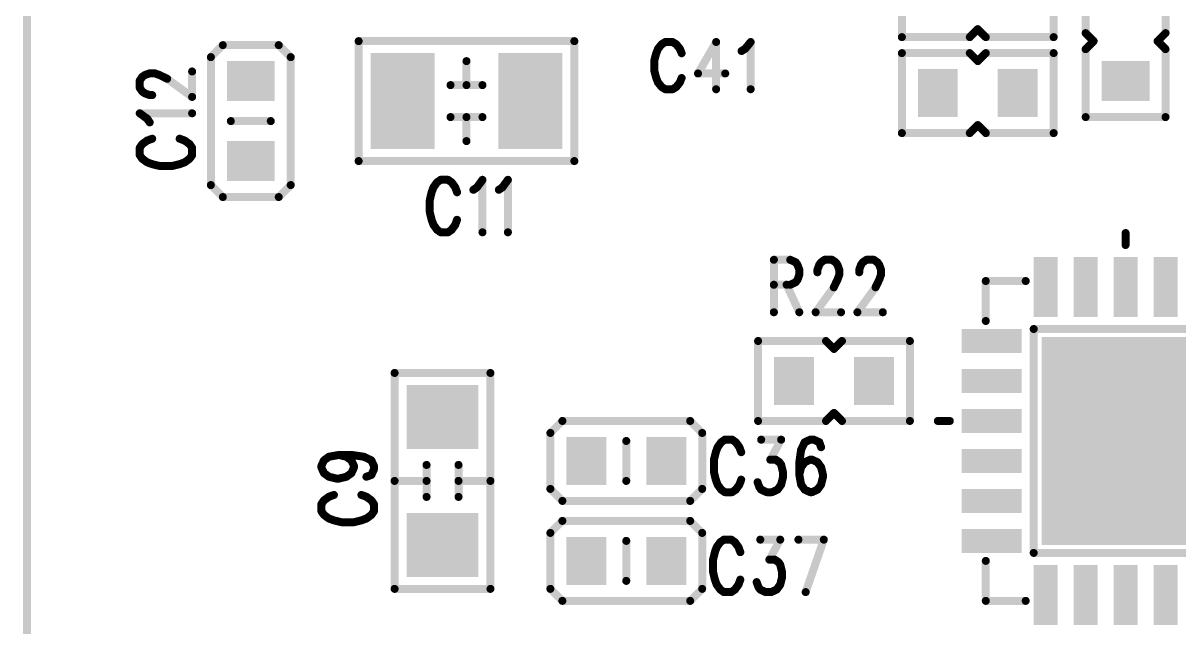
# Model space of a CAD drawing. Extents: x 100 to 126.1, y 97.2 to 170.
# Drawn here: x 99.95 to 114.42, y 129.67 to 137.23 of the extents above; entities that cross this region are included whole.
import ezdxf

# ---------------------------------------------------------------- set-up
doc = ezdxf.new("R2010")
doc.units = 0
doc.layers.get('0').update_dxf_attribs({"linetype": 'CONTINUOUS'})
doc.layers.add('MASK-TOP_PHO', color=10, linetype='CONTINUOUS')
doc.layers.add('SILK-TOP_PHO', color=9, linetype='CONTINUOUS')

# ---------------------------------------------------------------- blocks, each defined once
blk = doc.blocks.new('ROUND_1')
at = {"const_width": 0.050038}
blk.add_lwpolyline([(-0.025018, 0, 1), (0.025018, 0, 1)], format="xyb", close=True, dxfattribs=at)
blk = doc.blocks.new('SQUARE_27')
blk.add_solid([(1.299972, 1.299972), (1.299972, -1.299972), (-1.299972, 1.299972), (-1.299972, -1.299972)])
blk = doc.blocks.new('SQUARE_16')
blk.add_solid([(0.250062, 0.250062), (0.250062, -0.250062), (-0.250062, 0.250062), (-0.250062, -0.250062)])
blk = doc.blocks.new('SQUARE_137')
blk.add_solid([(0.149986, 0.149986), (0.149986, -0.149986), (-0.149986, 0.149986), (-0.149986, -0.149986)])
blk = doc.blocks.new('SQUARE_161')
blk.add_solid([(0.40005, 0.40005), (0.40005, -0.40005), (-0.40005, 0.40005), (-0.40005, -0.40005)])

msp = doc.modelspace()

# ---------------------------------------------------------------- linework, layer by layer
at = {"layer": 'MASK-TOP_PHO'}
for points, const_width in [([(100.000054, 167.999918), (100.000054, 102.00005)], 0.100076), ([(102.750112, 136.500108), (102.849934, 136.500108)], 0.500124), ([(104.70007, 136.05002), (104.70007, 136.45007)], 0.8001), ([(106.300016, 136.05002), (106.300016, 136.45007)], 0.8001), ([(113.799874, 136.500108), (113.700052, 136.500108)], 0.500124), ([(111.400082, 136.299956), (111.400082, 136.400032)], 0.500124), ([(112.40008, 136.299956), (112.40008, 136.400032)], 0.500124), ([(102.750112, 135.50011), (102.849934, 135.50011)], 0.500124), ([(112.750092, 133.700012), (112.750092, 134.1501)], 0.299972), ([(113.249964, 133.700012), (113.249964, 134.1501)], 0.299972), ([(113.75009, 133.700012), (113.75009, 134.1501)], 0.299972), ([(114.249962, 133.700012), (114.249962, 134.1501)], 0.299972), ([(112.300004, 133.249924), (111.849916, 133.249924)], 0.299972), ([(109.599984, 132.700014), (109.599984, 132.80009)], 0.500124), ([(110.599982, 132.700014), (110.599982, 132.80009)], 0.500124), ([(112.300004, 132.750052), (111.849916, 132.750052)], 0.299972), ([(105.24998, 132.299964), (105.149904, 132.299964)], 0.8001), ([(112.300004, 132.249926), (111.849916, 132.249926)], 0.299972), ([(107.00004, 131.700016), (107.00004, 131.800092)], 0.500124), ([(108.000038, 131.700016), (108.000038, 131.800092)], 0.500124), ([(112.300004, 131.750054), (111.849916, 131.750054)], 0.299972), ([(112.300004, 131.249928), (111.849916, 131.249928)], 0.299972), ([(105.24998, 130.700018), (105.149904, 130.700018)], 0.8001), ([(107.00004, 130.450082), (107.00004, 130.549904)], 0.500124), ([(108.000038, 130.450082), (108.000038, 130.549904)], 0.500124), ([(112.300004, 130.750056), (111.849916, 130.750056)], 0.299972), ([(112.750092, 129.84988), (112.750092, 130.299968)], 0.299972), ([(113.249964, 129.84988), (113.249964, 130.299968)], 0.299972), ([(113.75009, 129.84988), (113.75009, 130.299968)], 0.299972), ([(114.249962, 129.84988), (114.249962, 130.299968)], 0.299972)]:
    msp.add_lwpolyline(points, dxfattribs=dict(at, const_width=const_width))
at = {"layer": 'SILK-TOP_PHO', "const_width": 0.100076}
for points in [[(100.000054, 167.999918), (100.000054, 102.00005)], [(110.949994, 138.050016), (110.949994, 137.050018)], [(112.849914, 137.050018), (112.849914, 138.050016)], [(113.249964, 137.94994), (113.249964, 137.100056)], [(114.249962, 137.100056), (114.249962, 137.94994)], [(111.799878, 137.050018), (111.899954, 137.150094)], [(111.899954, 137.150094), (112.00003, 137.050018)], [(113.249964, 137.100056), (113.35004, 136.99998)], [(114.149886, 136.99998), (114.249962, 137.100056)], [(104.149906, 136.99998), (106.849926, 136.99998)], [(104.149906, 135.50011), (104.149906, 136.99998)], [(106.849926, 136.99998), (106.849926, 135.50011)], [(107.943142, 136.960864), (107.897676, 136.90473)], [(107.988608, 136.989058), (107.943142, 136.960864)], [(108.07954, 136.989058), (107.988608, 136.989058)], [(108.125006, 136.960864), (108.07954, 136.989058)], [(108.170472, 136.90473), (108.125006, 136.960864)], [(108.624878, 136.989058), (108.397802, 136.595358)], [(108.624878, 136.989058), (108.624878, 136.398508)], [(108.988606, 136.90473), (109.056932, 136.989058)], [(109.056932, 136.989058), (109.056932, 136.398508)], [(110.949994, 137.050018), (111.799878, 137.050018)], [(112.00003, 137.050018), (112.849914, 137.050018)], [(113.35004, 136.99998), (113.249964, 136.899904)], [(114.249962, 136.899904), (114.149886, 136.99998)], [(102.449884, 136.949942), (102.300024, 136.800082)], [(103.149908, 136.949942), (102.449884, 136.949942)], [(103.300022, 136.800082), (103.149908, 136.949942)], [(107.87507, 136.848342), (107.85221, 136.764014)], [(107.897676, 136.90473), (107.87507, 136.848342)], [(108.193078, 136.848342), (108.170472, 136.90473)], [(108.94314, 136.876536), (108.988606, 136.90473)], [(110.949994, 136.85012), (110.949994, 135.850122)], [(111.799878, 136.85012), (110.949994, 136.85012)], [(111.899954, 136.750044), (111.799878, 136.85012)], [(112.00003, 136.85012), (111.899954, 136.750044)], [(112.849914, 136.85012), (112.00003, 136.85012)], [(112.849914, 135.850122), (112.849914, 136.85012)], [(113.249964, 136.899904), (113.249964, 136.05002)], [(114.249962, 136.05002), (114.249962, 136.899904)], [(102.300024, 136.800082), (102.300024, 135.199882)], [(103.300022, 135.199882), (103.300022, 136.800082)], [(105.499916, 136.45007), (105.499916, 136.750044)], [(107.85221, 136.764014), (107.85221, 136.623552)], [(101.4095, 136.506712), (101.440742, 136.552178)], [(101.440742, 136.552178), (101.471984, 136.575038)], [(101.471984, 136.575038), (101.534468, 136.597644)], [(101.534468, 136.597644), (101.596952, 136.597644)], [(101.596952, 136.597644), (101.659436, 136.575038)], [(101.659436, 136.575038), (101.753162, 136.529572)], [(101.753162, 136.529572), (102.065582, 136.302242)], [(102.065582, 136.302242), (102.065582, 136.620504)], [(107.85221, 136.623552), (107.87507, 136.53897)], [(107.87507, 136.53897), (107.897676, 136.482836)], [(108.170472, 136.482836), (108.193078, 136.53897)], [(108.397802, 136.595358), (108.73867, 136.595358)], [(101.4095, 136.416034), (101.4095, 136.506712)], [(101.440742, 136.370568), (101.4095, 136.416034)], [(105.300018, 136.45007), (105.700068, 136.45007)], [(107.897676, 136.482836), (107.943142, 136.426448)], [(107.943142, 136.426448), (107.988608, 136.398508)], [(107.988608, 136.398508), (108.07954, 136.398508)], [(108.07954, 136.398508), (108.125006, 136.426448)], [(108.125006, 136.426448), (108.170472, 136.482836)], [(101.471984, 136.347708), (101.440742, 136.370568)], [(101.534468, 136.325102), (101.471984, 136.347708)], [(101.56571, 136.325102), (101.534468, 136.325102)], [(101.503226, 136.029446), (101.4095, 136.097772)], [(101.4095, 136.097772), (102.065582, 136.097772)], [(101.534468, 135.98398), (101.503226, 136.029446)], [(102.54996, 135.999982), (103.050086, 135.999982)], [(105.300018, 136.05002), (105.700068, 136.05002)], [(105.499916, 136.05002), (105.499916, 135.750046)], [(111.799878, 135.850122), (111.899954, 135.949944)], [(111.899954, 135.949944), (112.00003, 135.850122)], [(113.249964, 136.05002), (114.249962, 136.05002)], [(110.949994, 135.850122), (111.799878, 135.850122)], [(112.00003, 135.850122), (112.849914, 135.850122)], [(101.440742, 135.711438), (101.4095, 135.665972)], [(101.4095, 135.665972), (101.4095, 135.57504)], [(101.503226, 135.756904), (101.440742, 135.711438)], [(101.56571, 135.77951), (101.503226, 135.756904)], [(101.971856, 135.756904), (101.909372, 135.77951)], [(102.03434, 135.711438), (101.971856, 135.756904)], [(102.065582, 135.665972), (102.03434, 135.711438)], [(102.065582, 135.57504), (102.065582, 135.665972)], [(101.4095, 135.57504), (101.440742, 135.529574)], [(101.440742, 135.529574), (101.503226, 135.484108)], [(101.971856, 135.484108), (102.03434, 135.529574)], [(102.03434, 135.529574), (102.065582, 135.57504)], [(101.503226, 135.484108), (101.56571, 135.461248)], [(101.56571, 135.461248), (101.659436, 135.438642)], [(101.659436, 135.438642), (101.815646, 135.438642)], [(101.815646, 135.438642), (101.909372, 135.461248)], [(101.909372, 135.461248), (101.971856, 135.484108)], [(106.849926, 135.50011), (104.149906, 135.50011)], [(105.13187, 135.234426), (105.086404, 135.171942)], [(105.177336, 135.265668), (105.13187, 135.234426)], [(105.268268, 135.265668), (105.177336, 135.265668)], [(105.313734, 135.234426), (105.268268, 135.265668)], [(105.3592, 135.171942), (105.313734, 135.234426)], [(105.631742, 135.171942), (105.700068, 135.265668)], [(105.700068, 135.265668), (105.700068, 134.609332)], [(105.950004, 135.171942), (106.018076, 135.265668)], [(106.018076, 135.265668), (106.018076, 134.609332)], [(102.300024, 135.199882), (102.449884, 135.050022)], [(103.149908, 135.050022), (103.300022, 135.199882)], [(105.063544, 135.109458), (105.040938, 135.015732)], [(105.086404, 135.171942), (105.063544, 135.109458)], [(105.381806, 135.109458), (105.3592, 135.171942)], [(105.586276, 135.1407), (105.631742, 135.171942)], [(105.904538, 135.1407), (105.950004, 135.171942)], [(102.449884, 135.050022), (103.149908, 135.050022)], [(105.040938, 135.015732), (105.040938, 134.859268)], [(105.040938, 134.859268), (105.063544, 134.765542)], [(105.063544, 134.765542), (105.086404, 134.703058)], [(105.086404, 134.703058), (105.13187, 134.640574)], [(105.13187, 134.640574), (105.177336, 134.609332)], [(105.268268, 134.609332), (105.313734, 134.640574)], [(105.313734, 134.640574), (105.3592, 134.703058)], [(105.3592, 134.703058), (105.381806, 134.765542)], [(105.177336, 134.609332), (105.268268, 134.609332)], [(113.75009, 134.599934), (113.75009, 134.450074)], [(109.347762, 134.26567), (109.347762, 133.609334)], [(109.347762, 134.26567), (109.552232, 134.26567)], [(109.552232, 134.26567), (109.620558, 134.234428)], [(109.620558, 134.234428), (109.643164, 134.203186)], [(109.91596, 134.203186), (109.938566, 134.234428)], [(109.938566, 134.234428), (109.984032, 134.26567)], [(109.984032, 134.26567), (110.074964, 134.26567)], [(110.074964, 134.26567), (110.12043, 134.234428)], [(110.12043, 134.234428), (110.14329, 134.203186)], [(110.438692, 134.203186), (110.461298, 134.234428)], [(110.461298, 134.234428), (110.506764, 134.26567)], [(110.506764, 134.26567), (110.597696, 134.26567)], [(110.597696, 134.26567), (110.643162, 134.234428)], [(110.643162, 134.234428), (110.666022, 134.203186)], [(109.643164, 134.203186), (109.666024, 134.140702)], [(109.666024, 134.078218), (109.643164, 134.015734)], [(109.666024, 134.140702), (109.666024, 134.078218)], [(109.8931, 134.140702), (109.91596, 134.203186)], [(109.8931, 134.10946), (109.8931, 134.140702)], [(110.14329, 134.203186), (110.165896, 134.140702)], [(110.165896, 134.078218), (110.14329, 134.015734)], [(110.165896, 134.140702), (110.165896, 134.078218)], [(110.415832, 134.140702), (110.438692, 134.203186)], [(110.415832, 134.10946), (110.415832, 134.140702)], [(110.666022, 134.203186), (110.688628, 134.140702)], [(110.688628, 134.078218), (110.666022, 134.015734)], [(110.688628, 134.140702), (110.688628, 134.078218)], [(109.552232, 133.95325), (109.347762, 133.95325)], [(109.506766, 133.95325), (109.666024, 133.609334)], [(109.620558, 133.984492), (109.552232, 133.95325)], [(109.643164, 134.015734), (109.620558, 133.984492)], [(110.097824, 133.921754), (109.870494, 133.609334)], [(110.14329, 134.015734), (110.097824, 133.921754)], [(110.620556, 133.921754), (110.393226, 133.609334)], [(110.666022, 134.015734), (110.620556, 133.921754)], [(112.00003, 133.500114), (112.00003, 133.999986)], [(112.00003, 133.999986), (112.499902, 133.999986)], [(109.870494, 133.609334), (110.188756, 133.609334)], [(110.393226, 133.609334), (110.711488, 133.609334)], [(115.400074, 133.400038), (112.599978, 133.400038)], [(112.599978, 133.400038), (112.599978, 130.599942)], [(109.149896, 133.249924), (109.149896, 132.249926)], [(110.000034, 133.249924), (109.149896, 133.249924)], [(110.10011, 133.150102), (110.000034, 133.249924)], [(110.199932, 133.249924), (110.10011, 133.150102)], [(111.05007, 133.249924), (110.199932, 133.249924)], [(111.05007, 132.249926), (111.05007, 133.249924)], [(104.599994, 130.150108), (104.599994, 132.849874)], [(104.599994, 132.849874), (105.79989, 132.849874)], [(105.79989, 132.849874), (105.79989, 130.150108)], [(110.000034, 132.249926), (110.10011, 132.350002)], [(110.10011, 132.350002), (110.199932, 132.249926)], [(106.700066, 132.249926), (106.549952, 132.100066)], [(108.300012, 132.249926), (106.700066, 132.249926)], [(108.450126, 132.100066), (108.300012, 132.249926)], [(109.149896, 132.249926), (110.000034, 132.249926)], [(110.199932, 132.249926), (111.05007, 132.249926)], [(111.400082, 132.249926), (111.549942, 132.249926)], [(106.549952, 132.100066), (106.549952, 131.400042)], [(108.450126, 131.400042), (108.450126, 132.100066)], [(107.499912, 131.500118), (107.499912, 131.99999)], [(108.643166, 131.921758), (108.62056, 131.859274)], [(108.688632, 131.984496), (108.643166, 131.921758)], [(108.734098, 132.015738), (108.688632, 131.984496)], [(108.82503, 132.015738), (108.734098, 132.015738)], [(108.870496, 131.984496), (108.82503, 132.015738)], [(108.915962, 131.921758), (108.870496, 131.984496)], [(108.938568, 131.859274), (108.915962, 131.921758)], [(109.188758, 132.015738), (109.438694, 132.015738)], [(109.438694, 132.015738), (109.302296, 131.765548)], [(109.734096, 131.984496), (109.68863, 131.890516)], [(109.802168, 132.015738), (109.734096, 131.984496)], [(109.847634, 132.015738), (109.802168, 132.015738)], [(109.91596, 131.984496), (109.847634, 132.015738)], [(109.938566, 131.921758), (109.91596, 131.984496)], [(103.684324, 131.688586), (103.715566, 131.756912)], [(103.715566, 131.756912), (103.77805, 131.802378)], [(103.77805, 131.802378), (103.903018, 131.824984)], [(103.903018, 131.824984), (103.996998, 131.802378)], [(103.903018, 131.824984), (104.059482, 131.824984)], [(103.996998, 131.802378), (104.059482, 131.756912)], [(104.059482, 131.824984), (104.215692, 131.802378)], [(104.059482, 131.756912), (104.090724, 131.688586)], [(104.215692, 131.802378), (104.309418, 131.756912)], [(104.309418, 131.756912), (104.34066, 131.688586)], [(108.62056, 131.859274), (108.5977, 131.765548)], [(108.5977, 131.765548), (108.5977, 131.609338)], [(109.302296, 131.765548), (109.370368, 131.765548)], [(109.370368, 131.765548), (109.415834, 131.734306)], [(109.68863, 131.890516), (109.666024, 131.734306)], [(109.802168, 131.765548), (109.734096, 131.734306)], [(109.825028, 131.765548), (109.802168, 131.765548)], [(109.8931, 131.734306), (109.825028, 131.765548)], [(103.684324, 131.66598), (103.684324, 131.688586)], [(103.715566, 131.597654), (103.684324, 131.66598)], [(104.090724, 131.66598), (104.059482, 131.597654)], [(104.090724, 131.688586), (104.090724, 131.66598)], [(104.34066, 131.64312), (104.309418, 131.575048)], [(104.34066, 131.688586), (104.34066, 131.64312)], [(105.000044, 131.299966), (105.000044, 131.700016)], [(105.400094, 131.299966), (105.400094, 131.700016)], [(108.5977, 131.609338), (108.62056, 131.515612)], [(109.415834, 131.734306), (109.438694, 131.703064)], [(109.438694, 131.703064), (109.4613, 131.609338)], [(109.4613, 131.609338), (109.4613, 131.546854)], [(109.666024, 131.734306), (109.666024, 131.578096)], [(109.68863, 131.671822), (109.666024, 131.578096)], [(109.734096, 131.734306), (109.68863, 131.671822)], [(109.938566, 131.671822), (109.8931, 131.734306)], [(109.961426, 131.578096), (109.938566, 131.671822)], [(103.77805, 131.552188), (103.715566, 131.597654)], [(103.871776, 131.529582), (103.77805, 131.552188)], [(103.903018, 131.529582), (103.871776, 131.529582)], [(103.996998, 131.552188), (103.903018, 131.529582)], [(104.059482, 131.597654), (103.996998, 131.552188)], [(104.309418, 131.575048), (104.246934, 131.552188)], [(104.599994, 131.500118), (105.000044, 131.500118)], [(105.79989, 131.500118), (105.400094, 131.500118)], [(108.62056, 131.515612), (108.643166, 131.453128)], [(108.915962, 131.453128), (108.938568, 131.515612)], [(109.165898, 131.421886), (109.143292, 131.48437)], [(109.4613, 131.546854), (109.438694, 131.453128)], [(109.666024, 131.578096), (109.68863, 131.453128)], [(109.938566, 131.453128), (109.961426, 131.546854)], [(109.961426, 131.546854), (109.961426, 131.578096)], [(103.840534, 131.325112), (103.77805, 131.302252)], [(104.246934, 131.302252), (104.18445, 131.325112)], [(106.549952, 131.400042), (106.700066, 131.249928)], [(108.300012, 131.249928), (108.450126, 131.400042)], [(108.643166, 131.453128), (108.688632, 131.390644)], [(108.688632, 131.390644), (108.734098, 131.359402)], [(108.734098, 131.359402), (108.82503, 131.359402)], [(108.82503, 131.359402), (108.870496, 131.390644)], [(108.870496, 131.390644), (108.915962, 131.453128)], [(109.188758, 131.390644), (109.165898, 131.421886)], [(109.25683, 131.359402), (109.188758, 131.390644)], [(109.324902, 131.359402), (109.25683, 131.359402)], [(109.393228, 131.390644), (109.324902, 131.359402)], [(109.438694, 131.453128), (109.393228, 131.390644)], [(109.68863, 131.453128), (109.734096, 131.390644)], [(109.734096, 131.390644), (109.802168, 131.359402)], [(109.802168, 131.359402), (109.825028, 131.359402)], [(109.825028, 131.359402), (109.8931, 131.390644)], [(109.8931, 131.390644), (109.938566, 131.453128)], [(103.715566, 131.256786), (103.684324, 131.21132)], [(103.684324, 131.21132), (103.684324, 131.120388)], [(103.77805, 131.302252), (103.715566, 131.256786)], [(104.309418, 131.256786), (104.246934, 131.302252)], [(104.34066, 131.21132), (104.309418, 131.256786)], [(104.34066, 131.120388), (104.34066, 131.21132)], [(106.700066, 131.249928), (108.300012, 131.249928)], [(103.684324, 131.120388), (103.715566, 131.074922)], [(103.715566, 131.074922), (103.77805, 131.029456)], [(103.77805, 131.029456), (103.840534, 131.00685)], [(104.18445, 131.00685), (104.246934, 131.029456)], [(104.246934, 131.029456), (104.309418, 131.074922)], [(104.309418, 131.074922), (104.34066, 131.120388)], [(103.840534, 131.00685), (103.93426, 130.98399)], [(103.93426, 130.98399), (104.090724, 130.98399)], [(104.090724, 130.98399), (104.18445, 131.00685)], [(106.700066, 130.999992), (106.549952, 130.849878)], [(108.300012, 130.999992), (106.700066, 130.999992)], [(108.450126, 130.849878), (108.300012, 130.999992)], [(106.549952, 130.849878), (106.549952, 130.150108)], [(107.499912, 130.24993), (107.499912, 130.750056)], [(108.450126, 130.150108), (108.450126, 130.849878)], [(108.677202, 130.734308), (108.631736, 130.671824)], [(108.722668, 130.76555), (108.677202, 130.734308)], [(108.8136, 130.76555), (108.722668, 130.76555)], [(108.859066, 130.734308), (108.8136, 130.76555)], [(108.904532, 130.671824), (108.859066, 130.734308)], [(109.177328, 130.76555), (109.427264, 130.76555)], [(109.427264, 130.76555), (109.290866, 130.515614)], [(109.654594, 130.76555), (109.972602, 130.76555)], [(109.972602, 130.76555), (109.745526, 130.109468)], [(108.60913, 130.60934), (108.58627, 130.515614)], [(108.631736, 130.671824), (108.60913, 130.60934)], [(108.927392, 130.60934), (108.904532, 130.671824)], [(112.599978, 130.599942), (115.400074, 130.599942)], [(108.58627, 130.515614), (108.58627, 130.359404)], [(109.290866, 130.515614), (109.359192, 130.515614)], [(109.359192, 130.515614), (109.404658, 130.484372)], [(109.404658, 130.484372), (109.427264, 130.45313)], [(109.427264, 130.45313), (109.450124, 130.359404)], [(112.00003, 130.50012), (112.00003, 129.999994)], [(108.58627, 130.359404), (108.60913, 130.265678)], [(109.450124, 130.359404), (109.450124, 130.29692)], [(108.60913, 130.265678), (108.631736, 130.203194)], [(108.631736, 130.203194), (108.677202, 130.14071)], [(108.859066, 130.14071), (108.904532, 130.203194)], [(108.904532, 130.203194), (108.927392, 130.265678)], [(109.154468, 130.171952), (109.131862, 130.234436)], [(109.177328, 130.14071), (109.154468, 130.171952)], [(109.427264, 130.203194), (109.381798, 130.14071)], [(109.450124, 130.29692), (109.427264, 130.203194)], [(105.79989, 130.150108), (104.599994, 130.150108)], [(106.549952, 130.150108), (106.700066, 129.999994)], [(108.300012, 129.999994), (108.450126, 130.150108)], [(108.677202, 130.14071), (108.722668, 130.109468)], [(108.722668, 130.109468), (108.8136, 130.109468)], [(108.8136, 130.109468), (108.859066, 130.14071)], [(109.2454, 130.109468), (109.177328, 130.14071)], [(109.313726, 130.109468), (109.2454, 130.109468)], [(109.381798, 130.14071), (109.313726, 130.109468)], [(106.700066, 129.999994), (108.300012, 129.999994)], [(112.00003, 129.999994), (112.499902, 129.999994)]]:
    msp.add_lwpolyline(points, dxfattribs=at)

# ---------------------------------------------------------------- block references
at = {"layer": 'MASK-TOP_PHO'}
for name, p in [('SQUARE_16', (102.750112, 136.500108)), ('SQUARE_16', (102.849934, 136.500108)), ('SQUARE_161', (104.70007, 136.45007)), ('SQUARE_161', (106.300016, 136.45007)), ('SQUARE_16', (113.700052, 136.500108)), ('SQUARE_16', (113.799874, 136.500108)), ('SQUARE_16', (111.400082, 136.400032)), ('SQUARE_16', (112.40008, 136.400032)), ('SQUARE_161', (104.70007, 136.05002)), ('SQUARE_161', (106.300016, 136.05002)), ('SQUARE_16', (111.400082, 136.299956)), ('SQUARE_16', (112.40008, 136.299956)), ('SQUARE_16', (102.750112, 135.50011)), ('SQUARE_16', (102.849934, 135.50011)), ('SQUARE_137', (112.750092, 134.1501)), ('SQUARE_137', (113.249964, 134.1501)), ('SQUARE_137', (113.75009, 134.1501)), ('SQUARE_137', (114.249962, 134.1501)), ('SQUARE_137', (112.750092, 133.700012)), ('SQUARE_137', (113.249964, 133.700012)), ('SQUARE_137', (113.75009, 133.700012)), ('SQUARE_137', (114.249962, 133.700012)), ('SQUARE_137', (111.849916, 133.249924)), ('SQUARE_137', (112.300004, 133.249924)), ('SQUARE_27', (114.000026, 131.99999)), ('SQUARE_16', (109.599984, 132.80009)), ('SQUARE_16', (110.599982, 132.80009)), ('SQUARE_16', (109.599984, 132.700014)), ('SQUARE_16', (110.599982, 132.700014)), ('SQUARE_137', (111.849916, 132.750052)), ('SQUARE_137', (112.300004, 132.750052)), ('SQUARE_161', (105.149904, 132.299964)), ('SQUARE_161', (105.24998, 132.299964)), ('SQUARE_137', (111.849916, 132.249926)), ('SQUARE_137', (112.300004, 132.249926)), ('SQUARE_16', (107.00004, 131.800092)), ('SQUARE_16', (107.00004, 131.700016)), ('SQUARE_16', (108.000038, 131.800092)), ('SQUARE_16', (108.000038, 131.700016)), ('SQUARE_137', (111.849916, 131.750054)), ('SQUARE_137', (112.300004, 131.750054)), ('SQUARE_137', (111.849916, 131.249928)), ('SQUARE_137', (112.300004, 131.249928)), ('SQUARE_161', (105.149904, 130.700018)), ('SQUARE_161', (105.24998, 130.700018)), ('SQUARE_16', (107.00004, 130.549904)), ('SQUARE_16', (108.000038, 130.549904)), ('SQUARE_137', (111.849916, 130.750056)), ('SQUARE_137', (112.300004, 130.750056)), ('SQUARE_16', (107.00004, 130.450082)), ('SQUARE_16', (108.000038, 130.450082)), ('SQUARE_137', (112.750092, 130.299968)), ('SQUARE_137', (113.249964, 130.299968)), ('SQUARE_137', (113.75009, 130.299968)), ('SQUARE_137', (114.249962, 130.299968)), ('SQUARE_137', (112.750092, 129.84988)), ('SQUARE_137', (113.249964, 129.84988)), ('SQUARE_137', (113.75009, 129.84988)), ('SQUARE_137', (114.249962, 129.84988))]:
    msp.add_blockref(name, p, dxfattribs=at)
at = {"layer": 'SILK-TOP_PHO'}
for p in [(111.899954, 137.150094), (113.249964, 137.100056), (114.249962, 137.100056), (104.149906, 136.99998), (104.149906, 136.99998), (106.849926, 136.99998), (107.943142, 136.960864), (107.988608, 136.989058), (108.07954, 136.989058), (108.125006, 136.960864), (108.624878, 136.989058), (108.624878, 136.989058), (109.056932, 136.989058), (110.949994, 137.050018), (111.799878, 137.050018), (112.00003, 137.050018), (112.849914, 137.050018), (112.849914, 137.050018), (113.35004, 136.99998), (114.149886, 136.99998), (102.449884, 136.949942), (103.149908, 136.949942), (107.87507, 136.848342), (107.897676, 136.90473), (108.170472, 136.90473), (108.193078, 136.848342), (108.94314, 136.876536), (108.988606, 136.90473), (110.949994, 136.85012), (110.949994, 136.85012), (111.799878, 136.85012), (112.00003, 136.85012), (112.849914, 136.85012), (113.249964, 136.899904), (114.249962, 136.899904), (102.300024, 136.800082), (103.300022, 136.800082), (103.300022, 136.800082), (105.499916, 136.750044), (107.85221, 136.764014), (111.899954, 136.750044), (101.440742, 136.552178), (101.471984, 136.575038), (101.534468, 136.597644), (101.596952, 136.597644), (101.659436, 136.575038), (101.753162, 136.529572), (102.065582, 136.620504), (107.85221, 136.623552), (107.87507, 136.53897), (108.193078, 136.53897), (108.397802, 136.595358), (108.73867, 136.595358), (101.4095, 136.506712), (101.4095, 136.416034), (105.300018, 136.45007), (105.499916, 136.45007), (105.700068, 136.45007), (107.897676, 136.482836), (107.943142, 136.426448), (107.988608, 136.398508), (108.07954, 136.398508), (108.125006, 136.426448), (108.170472, 136.482836), (108.624878, 136.398508), (109.056932, 136.398508), (101.440742, 136.370568), (101.471984, 136.347708), (101.534468, 136.325102), (101.56571, 136.325102), (102.065582, 136.302242), (101.4095, 136.097772), (102.065582, 136.097772), (101.503226, 136.029446), (101.534468, 135.98398), (102.54996, 135.999982), (103.050086, 135.999982), (105.300018, 136.05002), (105.499916, 136.05002), (105.700068, 136.05002), (111.899954, 135.949944), (113.249964, 136.05002), (113.249964, 136.05002), (114.249962, 136.05002), (110.949994, 135.850122), (111.799878, 135.850122), (112.00003, 135.850122), (112.849914, 135.850122), (101.4095, 135.665972), (101.440742, 135.711438), (101.503226, 135.756904), (101.56571, 135.77951), (101.909372, 135.77951), (101.971856, 135.756904), (102.03434, 135.711438), (102.065582, 135.665972), (105.499916, 135.750046), (101.4095, 135.57504), (101.440742, 135.529574), (102.03434, 135.529574), (102.065582, 135.57504), (101.503226, 135.484108), (101.56571, 135.461248), (101.659436, 135.438642), (101.815646, 135.438642), (101.909372, 135.461248), (101.971856, 135.484108), (104.149906, 135.50011), (106.849926, 135.50011), (105.13187, 135.234426), (105.177336, 135.265668), (105.268268, 135.265668), (105.313734, 135.234426), (105.700068, 135.265668), (106.018076, 135.265668), (102.300024, 135.199882), (103.300022, 135.199882), (105.063544, 135.109458), (105.086404, 135.171942), (105.3592, 135.171942), (105.381806, 135.109458), (105.586276, 135.1407), (105.631742, 135.171942), (105.904538, 135.1407), (105.950004, 135.171942), (102.449884, 135.050022), (103.149908, 135.050022), (105.040938, 135.015732), (105.040938, 134.859268), (105.063544, 134.765542), (105.086404, 134.703058), (105.13187, 134.640574), (105.313734, 134.640574), (105.3592, 134.703058), (105.381806, 134.765542), (105.177336, 134.609332), (105.268268, 134.609332), (105.700068, 134.609332), (106.018076, 134.609332), (113.75009, 134.599934), (113.75009, 134.450074), (109.347762, 134.26567), (109.347762, 134.26567), (109.552232, 134.26567), (109.620558, 134.234428), (109.938566, 134.234428), (109.984032, 134.26567), (110.074964, 134.26567), (110.12043, 134.234428), (110.461298, 134.234428), (110.506764, 134.26567), (110.597696, 134.26567), (110.643162, 134.234428), (109.643164, 134.203186), (109.666024, 134.140702), (109.666024, 134.078218), (109.8931, 134.140702), (109.8931, 134.10946), (109.91596, 134.203186), (110.14329, 134.203186), (110.165896, 134.140702), (110.165896, 134.078218), (110.415832, 134.140702), (110.415832, 134.10946), (110.438692, 134.203186), (110.666022, 134.203186), (110.688628, 134.140702), (110.688628, 134.078218), (109.347762, 133.95325), (109.506766, 133.95325), (109.552232, 133.95325), (109.620558, 133.984492), (109.643164, 134.015734), (110.097824, 133.921754), (110.14329, 134.015734), (110.620556, 133.921754), (110.666022, 134.015734), (112.00003, 133.999986), (112.499902, 133.999986), (109.347762, 133.609334), (109.666024, 133.609334), (109.870494, 133.609334), (110.188756, 133.609334), (110.393226, 133.609334), (110.711488, 133.609334), (112.00003, 133.500114), (112.599978, 133.400038), (109.149896, 133.249924), (109.149896, 133.249924), (110.000034, 133.249924), (110.199932, 133.249924), (111.05007, 133.249924), (110.10011, 133.150102), (104.599994, 132.849874), (105.79989, 132.849874), (110.10011, 132.350002), (106.700066, 132.249926), (106.700066, 132.249926), (108.300012, 132.249926), (109.149896, 132.249926), (110.000034, 132.249926), (110.199932, 132.249926), (111.05007, 132.249926), (111.400082, 132.249926), (111.549942, 132.249926), (106.549952, 132.100066), (108.450126, 132.100066), (107.499912, 131.99999), (108.643166, 131.921758), (108.688632, 131.984496), (108.734098, 132.015738), (108.82503, 132.015738), (108.870496, 131.984496), (108.915962, 131.921758), (109.188758, 132.015738), (109.438694, 132.015738), (109.734096, 131.984496), (109.802168, 132.015738), (109.847634, 132.015738), (109.91596, 131.984496), (109.938566, 131.921758), (103.715566, 131.756912), (103.77805, 131.802378), (103.903018, 131.824984), (103.903018, 131.824984), (103.996998, 131.802378), (104.059482, 131.824984), (104.059482, 131.756912), (104.215692, 131.802378), (104.309418, 131.756912), (108.5977, 131.765548), (108.62056, 131.859274), (108.938568, 131.859274), (109.302296, 131.765548), (109.370368, 131.765548), (109.68863, 131.890516), (109.802168, 131.765548), (109.825028, 131.765548), (103.684324, 131.688586), (103.684324, 131.66598), (104.090724, 131.688586), (104.090724, 131.66598), (104.34066, 131.688586), (104.34066, 131.64312), (105.000044, 131.700016), (105.400094, 131.700016), (108.5977, 131.609338), (109.415834, 131.734306), (109.438694, 131.703064), (109.4613, 131.609338), (109.666024, 131.734306), (109.68863, 131.671822), (109.734096, 131.734306), (109.8931, 131.734306), (109.938566, 131.671822), (103.715566, 131.597654), (103.77805, 131.552188), (103.871776, 131.529582), (103.903018, 131.529582), (103.996998, 131.552188), (104.059482, 131.597654), (104.246934, 131.552188), (104.309418, 131.575048), (104.599994, 131.500118), (105.000044, 131.500118), (105.400094, 131.500118), (105.79989, 131.500118), (107.499912, 131.500118), (108.62056, 131.515612), (108.938568, 131.515612), (109.143292, 131.48437), (109.4613, 131.546854), (109.666024, 131.578096), (109.666024, 131.578096), (109.961426, 131.578096), (109.961426, 131.546854), (103.840534, 131.325112), (104.18445, 131.325112), (106.549952, 131.400042), (108.450126, 131.400042), (108.643166, 131.453128), (108.688632, 131.390644), (108.734098, 131.359402), (108.82503, 131.359402), (108.870496, 131.390644), (108.915962, 131.453128), (109.165898, 131.421886), (109.188758, 131.390644), (109.25683, 131.359402), (109.324902, 131.359402), (109.393228, 131.390644), (109.438694, 131.453128), (109.68863, 131.453128), (109.734096, 131.390644), (109.802168, 131.359402), (109.825028, 131.359402), (109.8931, 131.390644), (109.938566, 131.453128), (103.684324, 131.21132), (103.715566, 131.256786), (103.77805, 131.302252), (104.246934, 131.302252), (104.309418, 131.256786), (104.34066, 131.21132), (105.000044, 131.299966), (105.400094, 131.299966), (106.700066, 131.249928), (108.300012, 131.249928), (103.684324, 131.120388), (103.715566, 131.074922), (103.77805, 131.029456), (104.246934, 131.029456), (104.309418, 131.074922), (104.34066, 131.120388), (103.840534, 131.00685), (103.93426, 130.98399), (104.090724, 130.98399), (104.18445, 131.00685), (106.700066, 130.999992), (106.700066, 130.999992), (108.300012, 130.999992), (106.549952, 130.849878), (107.499912, 130.750056), (108.450126, 130.849878), (108.677202, 130.734308), (108.722668, 130.76555), (108.8136, 130.76555), (108.859066, 130.734308), (109.177328, 130.76555), (109.427264, 130.76555), (109.654594, 130.76555), (109.972602, 130.76555), (109.972602, 130.76555), (108.60913, 130.60934), (108.631736, 130.671824), (108.904532, 130.671824), (108.927392, 130.60934), (112.599978, 130.599942), (112.599978, 130.599942), (108.58627, 130.515614), (109.290866, 130.515614), (109.359192, 130.515614), (109.404658, 130.484372), (109.427264, 130.45313), (112.00003, 130.50012), (108.58627, 130.359404), (109.450124, 130.359404), (107.499912, 130.24993), (108.60913, 130.265678), (108.631736, 130.203194), (108.904532, 130.203194), (108.927392, 130.265678), (109.131862, 130.234436), (109.154468, 130.171952), (109.427264, 130.203194), (109.450124, 130.29692), (104.599994, 130.150108), (104.599994, 130.150108), (105.79989, 130.150108), (106.549952, 130.150108), (108.450126, 130.150108), (108.677202, 130.14071), (108.722668, 130.109468), (108.8136, 130.109468), (108.859066, 130.14071), (109.177328, 130.14071), (109.2454, 130.109468), (109.313726, 130.109468), (109.381798, 130.14071), (109.745526, 130.109468), (106.700066, 129.999994), (108.300012, 129.999994), (112.00003, 129.999994), (112.499902, 129.999994)]:
    msp.add_blockref('ROUND_1', p, dxfattribs=at)

doc.saveas('drawing.dxf')
